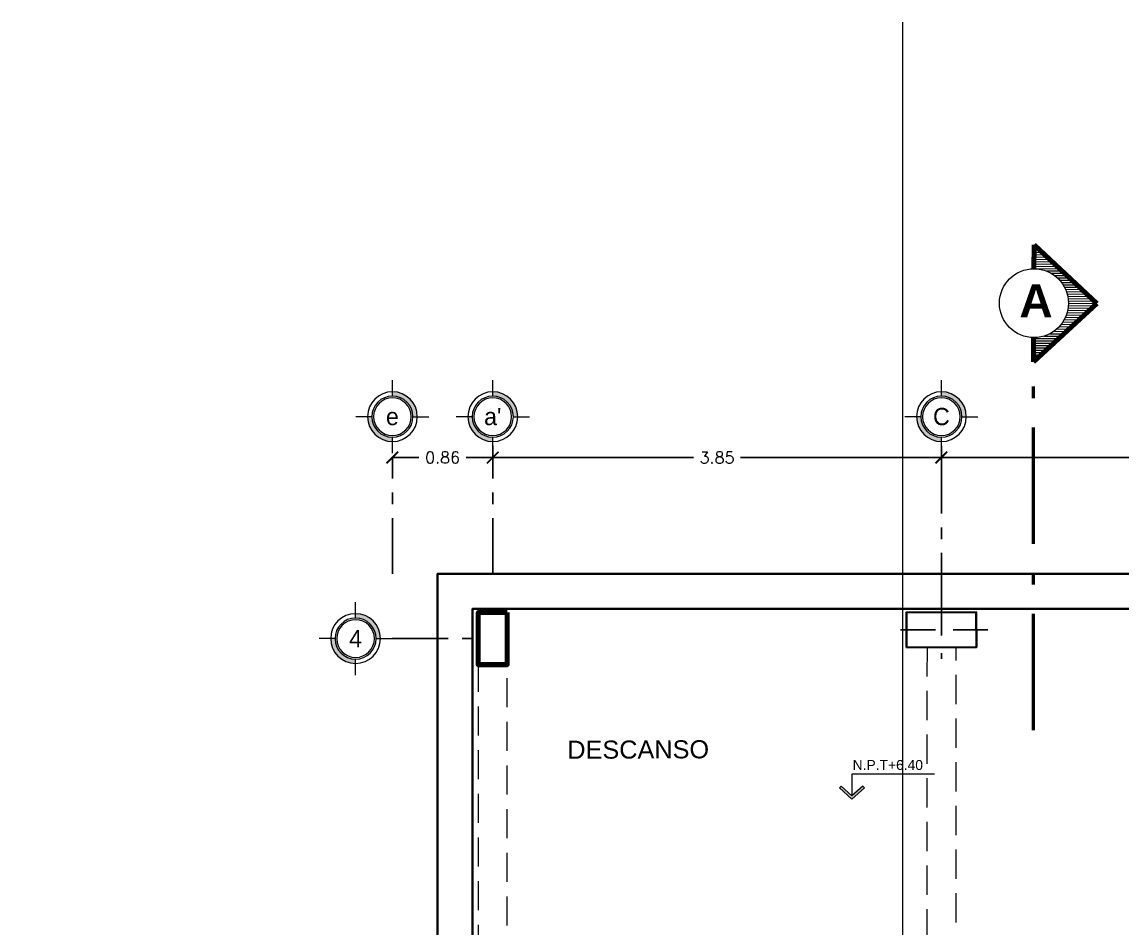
# Model space of a CAD drawing. Header units: metres. Extents: x 28 to 239, y -1 to 113.
# Drawn here: x 218.39 to 227.84, y 88.78 to 96.57 of the extents above; entities that cross this region are included whole.
import ezdxf
from ezdxf.enums import TextEntityAlignment as Align

# ---------------------------------------------------------------- set-up
doc = ezdxf.new("R2010")
doc.units = ezdxf.units.M
for name, pattern in [('1CORTE', [1.5, 1, -0.25, 0, -0.25]), ('ACAD_ISO04W100', [30, 24, -3, 0, -3]), ('ACAD_ISO10W100', [18.5, 12, -3, 0.5, -3]), ('DASHED2', [0.375, 0.25, -0.125]), ('OCULTA3', [0.45, 0.3, -0.15])]:
    doc.linetypes.add(name, pattern=pattern)
for name, color, linetype, lineweight in [('1', 7, 'Continuous', 5), ('AA. Proyeccion Corte', 10, '1CORTE', 50), ('COLUMNAS 50', 32, 'Continuous', 70), ('CORTE_EJE', 31, 'ACAD_ISO04W100', 80), ('Cota', 7, 'Continuous', 9), ('EJES', 1, 'Continuous', 13), ('ES-Acero', 12, 'Continuous', 13), ('GRADERIA', 5, 'Continuous', 35), ('GRAFO01', 7, 'Continuous', 0), ('muro', 80, 'Continuous', 35), ('Proyeccciones', 1, 'DASHED2', 18), ('TEXTOS-SUBTITULO', 7, 'Continuous', 30)]:
    doc.layers.add(name, color=color, linetype=linetype, lineweight=lineweight)
doc.layers.add('EJE', color=40, linetype='Continuous')
doc.layers.add('TEXT', color=7, linetype='Continuous')
doc.styles.add('01COTAS', font='romans.shx')
doc.styles.add('JOS', font='arial.ttf', dxfattribs={"height": 1})
doc.styles.add('SEYMAR', font='GOTHIC.TTF', dxfattribs={"height": 0.05})
doc.styles.add('TEXTO PETER - UAC', font='swisse.ttf')
doc.styles.add('TURBO_BASS', font='swisseb.ttf')
doc.dimstyles.new('DIM-50-CORTE L', dxfattribs={"dimscale": 0.05, "dimtxt": 2, "dimasz": 2, "dimexe": 2, "dimexo": 2, "dimgap": 1, "dimtad": 1, "dimtih": 1, "dimtoh": 1, "dimzin": 1, "dimdsep": 46, "dimtxsty": '01COTAS', "dimblk": 'ARCHTICK', "dimcen": 25, "dimclrd": 9, "dimclre": 9, "dimclrt": 7, "dimadec": 0, "dimazin": 0, "dimtfac": 1, "dimtix": 1, "dimtmove": 2, "dimatfit": 3, "dimfxl": 2, "dimfxlon": 1, "dimtolj": 1, "dimtzin": 0, "dimarcsym": 0})

# ---------------------------------------------------------------- blocks, each defined once
blk = doc.blocks.new('C-2')
at = {"layer": 'COLUMNAS 50', "color": 1, "lineweight": 35}
blk.add_lwpolyline([(2568.604, 1902.9746), (2569.204, 1902.9752), (2569.2037, 1903.2752), (2568.6037, 1903.2746)], close=True, dxfattribs=at)
at = {"layer": 'EJE', "linetype": 'OCULTA3'}
for points in [[(2568.9036, 1903.3749), (2568.9036, 1902.8749)], [(2569.3039, 1903.1253), (2568.5039, 1903.1245)]]:
    blk.add_lwpolyline(points, dxfattribs=at)
blk = doc.blocks.new('sdfasdasd')
at = {"layer": 'EJES', "ltscale": 0.12}
for points in [[(220.46, 46.033), (220.51, 46.033, 0.414214), (220.222, 46.321), (220.222, 46.271, -0.414214)], [(220.222, 45.745), (220.222, 45.795, -0.414214), (219.984, 46.033), (219.934, 46.033, 0.414214)]]:
    blk.add_hatch(color=256, dxfattribs=at).paths.add_polyline_path(points)
at = {"layer": 'EJES', "ltscale": 0.5}
for p, q in [((220.222, 46.271), (220.222, 46.456)), ((219.984, 46.033), (219.799, 46.033)), ((220.644, 46.033), (220.46, 46.033)), ((220.222, 45.795), (220.222, 45.61))]:
    blk.add_line(p, q, dxfattribs=at)
at = {"layer": 'EJES', "color": 8, "lineweight": 15}
blk.add_circle((220.222, 46.033), 0.288, dxfattribs=at)
at = {"layer": 'EJES', "color": 8, "linetype": 'ByBlock', "lineweight": 15}
for radius in [0.238, 0.218]:
    blk.add_circle((220.222, 46.033), radius, dxfattribs=at)
blk = doc.blocks.new('_ArchTick')
at = {"color": 0, "linetype": 'ByBlock', "const_width": 0.15}
blk.add_lwpolyline([(-0.5, -0.5), (0.5, 0.5)], dxfattribs=at)
blk = doc.blocks.new('*D505')
at = {"layer": 'Cota', "color": 9, "lineweight": -2, "transparency": 16777216}
for p, q in [((226.2855, 92.7316), (226.2855, 92.9316)), ((230.4583, 92.7317), (230.4583, 92.9317)), ((226.2855, 92.8316), (228.1696, 92.8316)), ((230.4583, 92.8317), (228.5743, 92.8316))]:
    blk.add_line(p, q, dxfattribs=at)
at = {"layer": 'Defpoints', "color": 0, "transparency": 16777216}
for p in [(230.4583, 92.8317), (226.2856, 91.8316), (230.4584, 91.8317)]:
    blk.add_point(p, dxfattribs=at)
at = {"layer": 'Cota', "color": 9, "lineweight": -2, "transparency": 16777216, "xscale": 0.1, "yscale": 0.1, "zscale": 0.1}
for p, rotation in [((226.2855, 92.8316), 180.0014369975465), ((230.4583, 92.8317), 0.001436997546489745)]:
    blk.add_blockref('_ArchTick', p, dxfattribs=dict(at, rotation=rotation))
at = {"layer": 'Cota', "color": 7, "transparency": 16777216, "insert": (228.3719, 92.8316), "char_height": 0.1, "attachment_point": 5, "style": '01COTAS'}
blk.add_mtext('\\A1;4.17', dxfattribs=at)
blk = doc.blocks.new('*D506')
at = {"layer": 'Cota', "color": 9, "lineweight": -2, "transparency": 16777216}
for p, q in [((222.4344, 92.8316), (222.4344, 92.9316)), ((221.5728, 92.8316), (221.5728, 92.7316)), ((221.5728, 92.8316), (221.8012, 92.8316)), ((222.4344, 92.8316), (222.206, 92.8316))]:
    blk.add_line(p, q, dxfattribs=at)
at = {"layer": 'Defpoints', "color": 0, "transparency": 16777216}
for p in [(221.5728, 92.8317), (222.4344, 92.8316), (222.4344, 92.8316)]:
    blk.add_point(p, dxfattribs=at)
at = {"layer": 'Cota', "color": 9, "lineweight": -2, "transparency": 16777216, "xscale": 0.1, "yscale": 0.1, "zscale": 0.1, "rotation": 180}
blk.add_blockref('_ArchTick', (221.5728, 92.8316), dxfattribs=at)
at = {"layer": 'Cota', "color": 9, "lineweight": -2, "transparency": 16777216, "xscale": 0.1, "yscale": 0.1, "zscale": 0.1}
blk.add_blockref('_ArchTick', (222.4344, 92.8316), dxfattribs=at)
at = {"layer": 'Cota', "color": 7, "transparency": 16777216, "insert": (222.0036, 92.8316), "char_height": 0.1, "attachment_point": 5, "style": '01COTAS'}
blk.add_mtext('\\A1;0.86', dxfattribs=at)
blk = doc.blocks.new('*D543')
at = {"layer": 'Cota', "color": 9, "lineweight": -2, "transparency": 16777216}
for p, q in [((222.4344, 92.8312), (222.4344, 92.9312)), ((226.2857, 92.8312), (226.2857, 92.9312)), ((222.4344, 92.8312), (224.1577, 92.8312)), ((226.2857, 92.8312), (224.5624, 92.8312))]:
    blk.add_line(p, q, dxfattribs=at)
at = {"layer": 'Defpoints', "color": 0, "transparency": 16777216}
for p in [(222.4344, 92.8312), (222.4344, 92.8312), (226.2857, 92.8312)]:
    blk.add_point(p, dxfattribs=at)
at = {"layer": 'Cota', "color": 9, "lineweight": -2, "transparency": 16777216, "xscale": 0.1, "yscale": 0.1, "zscale": 0.1, "rotation": 180}
blk.add_blockref('_ArchTick', (222.4344, 92.8312), dxfattribs=at)
at = {"layer": 'Cota', "color": 9, "lineweight": -2, "transparency": 16777216, "xscale": 0.1, "yscale": 0.1, "zscale": 0.1}
blk.add_blockref('_ArchTick', (226.2857, 92.8312), dxfattribs=at)
at = {"layer": 'Cota', "color": 7, "transparency": 16777216, "insert": (224.36, 92.8312), "char_height": 0.1, "attachment_point": 5, "style": '01COTAS'}
blk.add_mtext('\\A1;3.85', dxfattribs=at)
blk = doc.blocks.new('verde')
at = {"layer": 'ES-Acero', "true_color": 0x139b48}
h = blk.add_hatch(color=114, dxfattribs=at)
h.dxf.hatch_style = 1
h.paths.add_polyline_path([(2620.1291, 1945.1695), (2620.1158, 1945.1843), (2620.0225, 1945.1002), (2619.9291, 1945.1843), (2619.9158, 1945.1695), (2620.0225, 1945.0733)])
at = {"layer": 'ES-Acero', "color": 112}
blk.add_lwpolyline([(2620.7314, 1945.2868), (2620.0225, 1945.2868), (2620.0225, 1945.1002)], dxfattribs=at)
at = {"layer": 'ES-Acero', "color": 114, "true_color": 0x139b48}
blk.add_lwpolyline([(2620.1291, 1945.1695), (2620.1158, 1945.1843), (2620.0225, 1945.1002), (2619.9291, 1945.1843), (2619.9158, 1945.1695), (2620.0225, 1945.0733)], close=True, dxfattribs=at)

msp = doc.modelspace()

# ---------------------------------------------------------------- linework, layer by layer
at = {"layer": '1', "color": 7, "linetype": 'Continuous', "lineweight": 5}
for p, q in [((227.0815, 94.6133), (227.1303, 94.6136)), ((227.0817, 94.6333), (227.1091, 94.6334)), ((227.0818, 94.6533), (227.088, 94.6533)), ((227.081, 94.5333), (227.2148, 94.5341)), ((227.0812, 94.5533), (227.1937, 94.554)), ((227.0813, 94.5733), (227.1725, 94.5738)), ((227.0814, 94.5933), (227.1514, 94.5937)), ((227.0805, 94.4532), (227.2994, 94.4547)), ((227.0806, 94.4732), (227.2782, 94.4745)), ((227.0808, 94.4932), (227.2571, 94.4944)), ((227.0809, 94.5132), (227.2359, 94.5143)), ((227.1825, 94.4339), (227.3205, 94.4348)), ((227.2247, 94.4142), (227.3416, 94.4149)), ((227.2551, 94.3944), (227.3628, 94.3951)), ((227.2791, 94.3745), (227.3839, 94.3752)), ((227.2987, 94.3547), (227.405, 94.3554)), ((227.3151, 94.3348), (227.4262, 94.3355)), ((227.3288, 94.3149), (227.4473, 94.3156)), ((227.3403, 94.2949), (227.4684, 94.2958)), ((227.3499, 94.275), (227.4896, 94.2759)), ((227.3578, 94.255), (227.5107, 94.256)), ((227.364, 94.2351), (227.5318, 94.2362)), ((227.3688, 94.2151), (227.553, 94.2163)), ((227.3721, 94.1951), (227.5741, 94.1965)), ((227.3738, 94.1352), (227.602, 94.1366)), ((227.374, 94.1752), (227.5952, 94.1766)), ((227.3746, 94.1552), (227.6164, 94.1567)), ((227.3566, 94.055), (227.514, 94.0561)), ((227.3631, 94.0751), (227.536, 94.0762)), ((227.3681, 94.0951), (227.558, 94.0964)), ((227.3716, 94.1151), (227.58, 94.1165)), ((227.2948, 93.9546), (227.404, 93.9553)), ((227.312, 93.9747), (227.426, 93.9755)), ((227.3264, 93.9948), (227.448, 93.9956)), ((227.3384, 94.0149), (227.47, 94.0158)), ((227.3484, 94.035), (227.492, 94.0359)), ((227.0766, 93.8532), (227.294, 93.8546)), ((227.1655, 93.8738), (227.316, 93.8748)), ((227.2151, 93.8941), (227.338, 93.8949)), ((227.2484, 93.9143), (227.36, 93.9151)), ((227.2741, 93.9345), (227.382, 93.9352)), ((227.0761, 93.7732), (227.2059, 93.774)), ((227.0762, 93.7932), (227.2279, 93.7942)), ((227.0763, 93.8132), (227.2499, 93.8143)), ((227.0765, 93.8332), (227.272, 93.8345)), ((227.0754, 93.6732), (227.0959, 93.6733)), ((227.0755, 93.6932), (227.1179, 93.6935)), ((227.0757, 93.7132), (227.1399, 93.7136)), ((227.0758, 93.7332), (227.1619, 93.7338)), ((227.0759, 93.7532), (227.1839, 93.7539))]:
    msp.add_line(p, q, dxfattribs=at)
at = {"layer": '1', "color": 252, "linetype": 'Continuous', "lineweight": 5, "true_color": 0x939598}
for p, q in [((227.0815, 94.6133), (227.1303, 94.6136)), ((227.0817, 94.6333), (227.1091, 94.6334)), ((227.0818, 94.6533), (227.088, 94.6533)), ((227.081, 94.5333), (227.2148, 94.5341)), ((227.0812, 94.5533), (227.1937, 94.554)), ((227.0813, 94.5733), (227.1725, 94.5738)), ((227.0814, 94.5933), (227.1514, 94.5937)), ((227.0805, 94.4532), (227.2994, 94.4547)), ((227.0806, 94.4732), (227.2782, 94.4745)), ((227.0808, 94.4932), (227.2571, 94.4944)), ((227.0809, 94.5132), (227.2359, 94.5143)), ((227.1825, 94.4339), (227.3205, 94.4348)), ((227.2247, 94.4142), (227.3416, 94.4149)), ((227.2551, 94.3944), (227.3628, 94.3951)), ((227.2791, 94.3745), (227.3839, 94.3752)), ((227.2987, 94.3547), (227.405, 94.3554)), ((227.3151, 94.3348), (227.4262, 94.3355)), ((227.3288, 94.3149), (227.4473, 94.3156)), ((227.3403, 94.2949), (227.4684, 94.2958)), ((227.3499, 94.275), (227.4896, 94.2759)), ((227.3578, 94.255), (227.5107, 94.256)), ((227.364, 94.2351), (227.5318, 94.2362)), ((227.3688, 94.2151), (227.553, 94.2163)), ((227.3721, 94.1951), (227.5741, 94.1965)), ((227.3738, 94.1352), (227.602, 94.1366)), ((227.374, 94.1752), (227.5952, 94.1766)), ((227.3746, 94.1552), (227.6164, 94.1567)), ((227.3566, 94.055), (227.514, 94.0561)), ((227.3631, 94.0751), (227.536, 94.0762)), ((227.3681, 94.0951), (227.558, 94.0964)), ((227.3716, 94.1151), (227.58, 94.1165)), ((227.2948, 93.9546), (227.404, 93.9553)), ((227.312, 93.9747), (227.426, 93.9755)), ((227.3264, 93.9948), (227.448, 93.9956)), ((227.3384, 94.0149), (227.47, 94.0158)), ((227.3484, 94.035), (227.492, 94.0359)), ((227.0766, 93.8532), (227.294, 93.8546)), ((227.1655, 93.8738), (227.316, 93.8748)), ((227.2151, 93.8941), (227.338, 93.8949)), ((227.2484, 93.9143), (227.36, 93.9151)), ((227.2741, 93.9345), (227.382, 93.9352)), ((227.0761, 93.7732), (227.2059, 93.774)), ((227.0762, 93.7932), (227.2279, 93.7942)), ((227.0763, 93.8132), (227.2499, 93.8143)), ((227.0765, 93.8332), (227.272, 93.8345)), ((227.0754, 93.6732), (227.0959, 93.6733)), ((227.0755, 93.6932), (227.1179, 93.6935)), ((227.0757, 93.7132), (227.1399, 93.7136)), ((227.0758, 93.7332), (227.1619, 93.7338)), ((227.0759, 93.7532), (227.1839, 93.7539))]:
    msp.add_line(p, q, dxfattribs=at)
at = {"layer": '1', "color": 7}
msp.add_circle((227.0805, 94.1568), 0.296, dxfattribs=at)
msp.add_circle((227.0805, 94.1568), 0.296, dxfattribs=at)
at = {"layer": 'AA. Proyeccion Corte', "color": 7}
msp.add_line((227.0766, 90.4901), (227.0766, 93.8608), dxfattribs=at)
at = {"layer": 'COLUMNAS 50', "color": 1, "elevation": 0}
msp.add_lwpolyline([(222.5595, 91.5015), (222.5591, 91.0515), (222.3091, 91.0518), (222.3095, 91.5018)], close=True, dxfattribs=at)
at = {"layer": 'CORTE_EJE', "color": 7, "linetype": 'ACAD_ISO04W100', "ltscale": 0.8}
for p, q in [((227.0805, 94.4528), (227.0818, 94.6591)), ((227.0805, 94.4528), (227.0818, 94.6591)), ((227.0818, 94.6591), (227.6201, 94.1532)), ((227.0818, 94.6591), (227.6201, 94.1532)), ((227.6201, 94.1532), (227.0753, 93.6544)), ((227.6201, 94.1532), (227.0753, 93.6544)), ((227.0753, 93.6544), (227.0766, 93.8608)), ((227.0753, 93.6544), (227.0766, 93.8608))]:
    msp.add_line(p, q, dxfattribs=at)
at = {"layer": 'EJE', "linetype": 'ACAD_ISO10W100', "ltscale": 0.04, "elevation": 0}
for points in [[(221.5728, 91.8317), (221.5728, 92.8316)], [(222.4344, 91.8317), (222.4344, 92.8316)]]:
    msp.add_lwpolyline(points, dxfattribs=at)
at = {"layer": 'EJE', "linetype": 'ACAD_ISO10W100', "ltscale": 0.04}
for points in [[(226.2855, 91.5317), (226.2857, 92.8317)], [(221.5705, 91.2769), (222.3211, 91.2769)]]:
    msp.add_lwpolyline(points, dxfattribs=at)
at = {"layer": 'GRADERIA', "lineweight": 5}
msp.add_lwpolyline([(225.9517, 96.5714), (225.9517, 82.1361)], dxfattribs=at)
at = {"layer": 'muro', "elevation": 0}
for points in [[(218.3933, 88.1775), (221.9595, 88.1814), (221.9595, 91.8317), (231.2429, 91.8317)], [(218.3936, 87.8775), (222.2595, 87.8817), (222.2595, 91.5317), (231.2429, 91.5317)]]:
    msp.add_lwpolyline(points, dxfattribs=at)
at = {"layer": 'Proyeccciones', "linetype": 'DASHED2'}
msp.add_lwpolyline([(226.4123, 91.2017), (226.1623, 91.2017), (226.1616, 88.4641), (226.4116, 88.4641)], close=True, dxfattribs=at)
at = {"layer": 'Proyeccciones', "linetype": 'DASHED2', "elevation": 0}
msp.add_lwpolyline([(222.559, 91.0688), (222.309, 91.0688), (222.3087, 88.4372), (222.5587, 88.4372)], close=True, dxfattribs=at)

# ---------------------------------------------------------------- block references
at = {"layer": 'EJE', "linetype": 'ACAD_ISO10W100'}
msp.add_blockref('C-2', (-2342.6181, -1811.7732), dxfattribs=at)
at = {"layer": 'ES-Acero'}
msp.add_blockref('verde', (-2394.5047, -1855.175), dxfattribs=at)
at = {"layer": 'TEXT', "ltscale": 0.02, "xscale": -0.7421896317475993, "yscale": 0.7421896317475993, "zscale": 0.7421896317475989, "rotation": 90}
for p in [(255.7382, 256.6287), (256.5998, 256.6286), (260.4511, 256.6287), (255.4222, 254.7231)]:
    msp.add_blockref('sdfasdasd', p, dxfattribs=at)

# ---------------------------------------------------------------- texts
at = {"layer": 'GRAFO01', "color": 252, "style": 'JOS'}
msp.add_text('DESCANSO', height=0.15526, rotation=0.21564, dxfattribs=at).set_placement((223.0747, 90.2441))
at = {"layer": 'TEXT', "color": 7, "style": 'TEXTO PETER - UAC'}
msp.add_text('N.P.T+6.40', height=0.085, dxfattribs=at).set_placement((225.5239, 90.1489))
at = {"layer": 'TEXT', "char_height": 0.148438, "width": 0.270819, "attachment_point": 5, "style": 'SEYMAR'}
for s, insert in [('{\\fBankGothic Lt BT|b0|i0|c0|p34;e}', (221.5728, 93.1825)), ("{\\fBankGothic Lt BT|b0|i0|c0|p34;a'}", (222.4344, 93.1824)), ('{\\fBankGothic Lt BT|b0|i0|c0|p34;C}', (226.2857, 93.1825)), ('{\\fBankGothic Lt BT|b0|i0|c0|p34;4}', (221.2568, 91.2769))]:
    msp.add_mtext(s, dxfattribs=dict(at, insert=insert))
at = {"layer": 'TEXTOS-SUBTITULO', "style": 'TURBO_BASS'}
msp.add_text('A', height=0.2831, rotation=360, dxfattribs=at).set_placement((227.098, 94.036), align=Align.CENTER)

# ---------------------------------------------------------------- dimensions: what is measured, and where the dimension line sits
at = {"layer": 'Cota'}
for base, p1, p2, picture, middle in [((222.4344, 92.8316), (221.5728, 92.8317), (222.4344, 92.8316), '*D506', (222.0036, 92.8316)), ((222.4344, 92.8312), (226.2857, 92.8312), (222.4344, 92.8312), '*D543', (224.36, 92.8312))]:
    dim = msp.add_linear_dim(base=base, p1=p1, p2=p2, dimstyle='DIM-50-CORTE L', override={"dimtad": 0}, dxfattribs=at)
    dim.commit()
    dim.dimension.update_dxf_attribs({"geometry": picture, "text_midpoint": middle})
dim = msp.add_aligned_dim(p1=(226.2856, 91.8316), p2=(230.4584, 91.8317), distance=1, dimstyle='DIM-50-CORTE L', dxfattribs=at)
dim.commit()
dim.dimension.update_dxf_attribs({"geometry": '*D505', "text_midpoint": (228.3719, 92.8316)})

doc.saveas('drawing.dxf')
